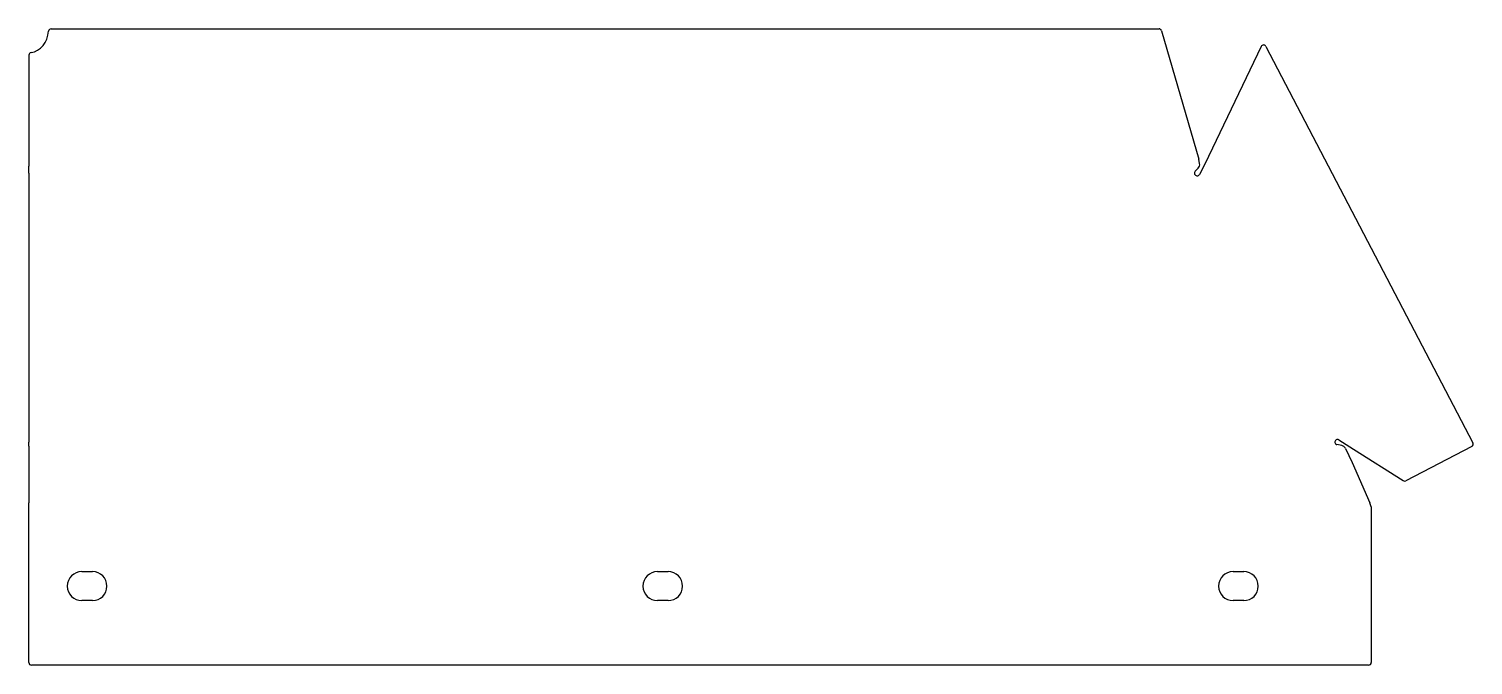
# Model space of a CAD drawing. Header units: millimetres. Extents: x -71 to 475, y 30 to 270.
import ezdxf

# ---------------------------------------------------------------- set-up
doc = ezdxf.new("R2010")
doc.units = ezdxf.units.MM
doc.header["$LTSCALE"] = 23.1
doc.layers.get('0').update_dxf_attribs({"linetype": 'CONTINUOUS'})
doc.layers.add('AXES', color=7, linetype='CONTINUOUS')

msp = doc.modelspace()

# ---------------------------------------------------------------- linework, layer by layer
at = {"color": 3, "linetype": 'CONTINUOUS'}
for p, q in [((-62.38, 270.22), (356.16, 270.22)), ((357.12, 269.49), (371.17, 220.94)), ((394.72, 263.56), (373.49, 219.07)), ((396.5, 263.59), (474.72, 113.66)), ((-70.84, 260.27), (-70.84, 218.27)), ((371.5, 219.31), (371.17, 220.94)), ((-70.84, 215.66), (-70.84, 113.99)), ((-70.84, 112.45), (-70.84, 90.97)), ((426.62, 111.55), (429.11, 106.3)), ((429.7, 111.32), (448.44, 99.38)), ((474.3, 112.31), (449.44, 99.34)), ((429.11, 106.3), (435.82, 90.97)), ((-70.84, 30.62), (-70.84, 89.44)), ((436.34, 89.44), (436.34, 30.62)), ((435.34, 29.62), (-69.84, 29.62))]:
    msp.add_line(p, q, dxfattribs=at)
for centre, radius, start, end in [((-62.38, 269.22), 1, 90, 175.1452), ((356.16, 269.22), 1, 16.1391, 90), ((395.62, 263.13), 1, 27.55, 154.4906), ((-69.84, 260.27), 1, 97.9186, 180), ((369.54, 218.91), 2, 341.3083, 11.3695), ((424.82, 110.69), 2, 25.3993, 62.0564), ((473.84, 113.19), 1, 297.55, 27.55), ((448.98, 100.23), 1, 237.5046, 297.55), ((-69.84, 30.62), 1, 180, 270), ((435.34, 30.62), 1, 270, 360)]:
    msp.add_arc(centre, radius, start, end, dxfattribs=at)
msp.add_ellipse((-70.84, 270.22), major_axis=(0, 9.01), ratio=0.83205, start_param=-3.026373, end_param=-1.672523, dxfattribs=at)
at = {"layer": 'AXES', "color": 3, "linetype": 'CONTINUOUS'}
for p, q in [((-70.84, 215.66), (-70.84, 218.27)), ((373.49, 219.07), (371.44, 215.19)), ((369.84, 216.36), (370.97, 217.52)), ((424.13, 114.83), (429.7, 111.32)), ((-70.84, 112.45), (-70.84, 113.99)), ((425.2, 112.65), (423.4, 113.01)), ((-70.84, 89.44), (-70.84, 90.97)), ((436.34, 89.44), (435.82, 90.97)), ((-50.84, 65.02), (-46.84, 65.02)), ((166.66, 65.02), (170.66, 65.02)), ((384.16, 65.02), (388.16, 65.02)), ((-46.84, 54.02), (-50.84, 54.02)), ((170.66, 54.02), (166.66, 54.02)), ((388.16, 54.02), (384.16, 54.02))]:
    msp.add_line(p, q, dxfattribs=at)
for centre, radius, start, end in [((369.54, 218.91), 2, 315.704, 341.3083), ((370.56, 215.66), 1, 135.704, 332.1692), ((423.6, 113.99), 1, 57.7703, 258.8147), ((424.82, 110.69), 2, 62.0564, 78.8147), ((-50.84, 59.52), 5.5, 90, 270), ((-46.84, 59.52), 5.5, 270, 90), ((166.66, 59.52), 5.5, 90, 270), ((170.66, 59.52), 5.5, 270, 90), ((384.16, 59.52), 5.5, 90, 270), ((388.16, 59.52), 5.5, 270, 90)]:
    msp.add_arc(centre, radius, start, end, dxfattribs=at)

doc.saveas('drawing.dxf')
